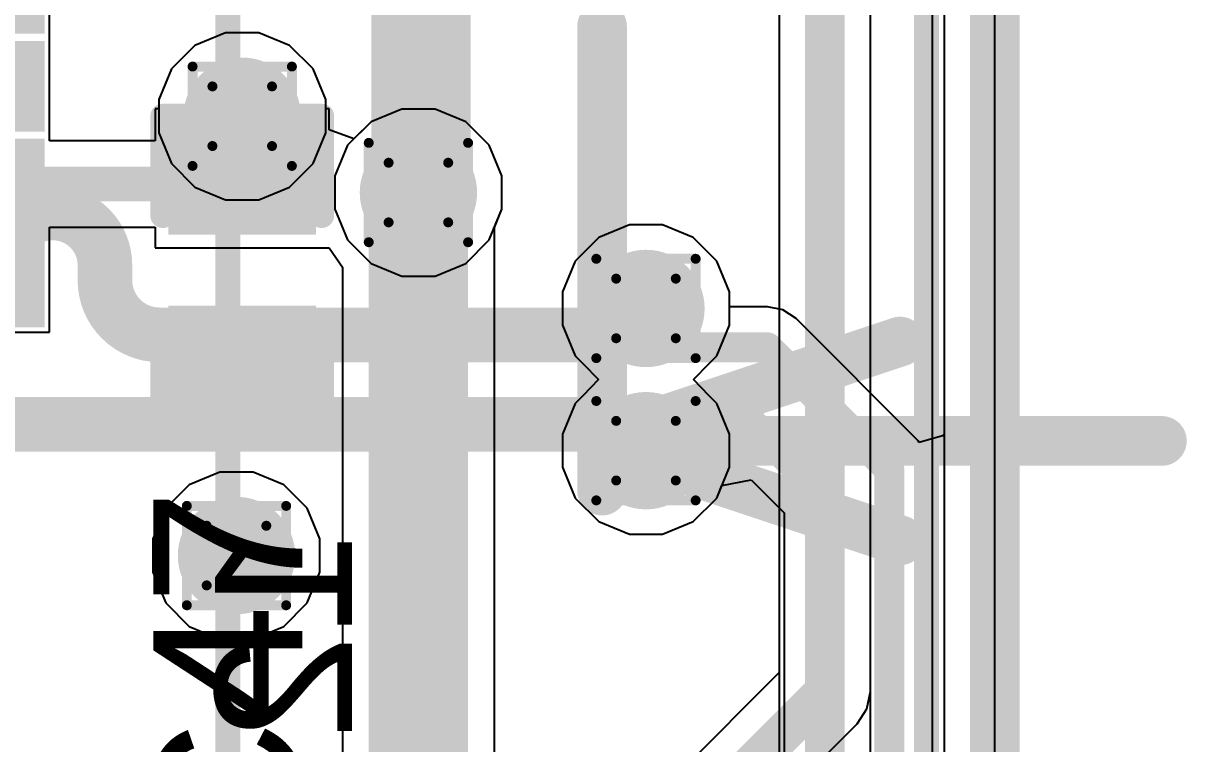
# Model space of a CAD drawing. Header units: inches. Extents: x -11 to 5433, y -4 to 5447.
# Drawn here: x 31.54 to 37.49, y 7.45 to 11.13 of the extents above; entities that cross this region are included whole.
import ezdxf

# ---------------------------------------------------------------- set-up
doc = ezdxf.new("R2010")
doc.units = ezdxf.units.IN
for name, color, linetype in [('Board_outline', 216, 'Continuous'), ('Bottom Layer', 5, 'Continuous'), ('Bottom Overlay', 54, 'Continuous'), ('Dimensions', 6, 'Continuous'), ('Drill Drawing', 1, 'Continuous'), ('Ground', 16, 'Continuous'), ('Mechanical 4', 56, 'Continuous'), ('Multi-Layer', 9, 'Continuous'), ('Power', 76, 'Continuous'), ('Top Layer', 1, 'Continuous'), ('Top Overlay', 2, 'Continuous'), ('Top Paste', 8, 'Continuous'), ('Top Solder', 216, 'Continuous'), ('Via Holes', 16, 'Continuous')]:
    doc.layers.add(name, color=color, linetype=linetype)
doc.styles.add('Arial', font='', dxfattribs={"height": 0.2})
doc.styles.get('Arial').set_extended_font_data('Arial')

# ---------------------------------------------------------------- blocks, each defined once
blk = doc.blocks.new('BL_R8812AF1_B_23')
at = {"layer": 'Bottom Overlay'}
blk.add_lwpolyline([(13.50000094, 8.89999744, 0.127, 0.127, 0), (-13.4999984, 8.89999744, 0.127, 0.127, 0)], format="xyseb", dxfattribs=at)
at = {"layer": 'Bottom Overlay', "style": 'Arial', "text_generation_flag": 2}
blk.add_text('12', height=0.7000011399999999, rotation=-180, dxfattribs=at).set_placement((10.90940414, 5.9621928))
blk = doc.blocks.new('64_VQFN__9_9__45')
at = {"layer": 'Top Layer'}
for points in [[(4.00499961, -2.6199973), (4.865000429999999, -2.6199973), (4.865000429999999, -2.87999678), (4.00499961, -2.87999678)], [(4.00499961, -3.11999884), (4.865000429999999, -3.11999884), (4.865000429999999, -3.379998319999999), (4.00499961, -3.379998319999999)], [(4.00499961, -3.61999784), (4.865000429999999, -3.61999784), (4.865000429999999, -3.87999732), (4.00499961, -3.87999732)]]:
    blk.add_hatch(color=1, dxfattribs=at).paths.add_polyline_path(points)
at = {"layer": 'Top Paste'}
for points in [[(4.00499961, -2.6199973), (4.865000429999999, -2.6199973), (4.865000429999999, -2.87999678), (4.00499961, -2.87999678)], [(4.00499961, -3.11999884), (4.865000429999999, -3.11999884), (4.865000429999999, -3.379998319999999), (4.00499961, -3.379998319999999)], [(4.00499961, -3.61999784), (4.865000429999999, -3.61999784), (4.865000429999999, -3.87999732), (4.00499961, -3.87999732)]]:
    blk.add_hatch(color=8, dxfattribs=at).paths.add_polyline_path(points)
at = {"layer": 'Top Solder'}
for points in [[(3.90339961, -2.0183983), (4.96660043, -2.0183983), (4.96660043, -2.48159778), (3.90339961, -2.48159778)], [(3.90339961, -2.5183973), (4.96660043, -2.5183973), (4.96660043, -2.98159678), (3.90339961, -2.98159678)], [(3.90339961, -3.01839884), (4.96660043, -3.01839884), (4.96660043, -3.48159832), (3.90339961, -3.48159832)], [(3.90339961, -3.51839784), (4.96660043, -3.51839784), (4.96660043, -3.98159732), (3.90339961, -3.98159732)]]:
    blk.add_hatch(color=216, dxfattribs=at).paths.add_polyline_path(points)
blk = doc.blocks.new('C___0402_188')
at = {"layer": 'Top Layer'}
for points in [[(-0.6985, -0.3175), (-0.6985, 0.3174999999999999), (-0.2413000000000001, 0.3175), (-0.2412999999999999, -0.3174999999999999)], [(0.2413000000000001, -0.3175), (0.2412999999999999, 0.3174999999999999), (0.6985, 0.3175), (0.6985, -0.3174999999999999)]]:
    blk.add_hatch(color=1, dxfattribs=at).paths.add_polyline_path(points)
at = {"layer": 'Top Paste'}
for points in [[(-0.6985, -0.3175), (-0.6985, 0.3174999999999999), (-0.2413000000000001, 0.3175), (-0.2412999999999999, -0.3174999999999999)], [(0.2413000000000001, -0.3175), (0.2412999999999999, 0.3174999999999999), (0.6985, 0.3175), (0.6985, -0.3174999999999999)]]:
    blk.add_hatch(color=8, dxfattribs=at).paths.add_polyline_path(points)
at = {"layer": 'Top Solder'}
for points in [[(-0.7584998799999999, -0.3774998800000001), (-0.7584998799999999, 0.3774998799999999), (-0.1813001200000001, 0.3774998800000001), (-0.1813001199999999, -0.3774998799999999)], [(0.1813001200000001, -0.3774998800000001), (0.1813001199999999, 0.3774998799999999), (0.7584998799999999, 0.3774998800000001), (0.7584998799999999, -0.3774998799999999)]]:
    blk.add_hatch(color=216, dxfattribs=at).paths.add_polyline_path(points)
at = {"layer": 'Top Overlay'}
for points in [[(-0.7874, -0.4064, 0.127, 0.127, 0), (-0.7874, 0.4064, 0.127, 0.127, 0)], [(-0.2794, 0.4064, 0.127, 0.127, 0), (-0.7874, 0.4064, 0.127, 0.127, 0)], [(0.7874, 0.4064, 0.127, 0.127, 0), (0.2794, 0.4064, 0.127, 0.127, 0)], [(0.7874, -0.4064, 0.127, 0.127, 0), (0.7874, 0.4064, 0.127, 0.127, 0)], [(-0.2794, -0.4064, 0.127, 0.127, 0), (-0.7874, -0.4064, 0.127, 0.127, 0)], [(0.7874, -0.4064, 0.127, 0.127, 0), (0.2794, -0.4064, 0.127, 0.127, 0)]]:
    blk.add_lwpolyline(points, format="xyseb", dxfattribs=at)
for points in [[(-0.8191499999999999, 0.4064, 0.0635, 0.0635, 1), (-0.7556499999999999, 0.4064, 0.0635, 0.0635, 1)], [(-0.8191499999999999, 0.4064, 0.0635, 0.0635, 1), (-0.7556499999999999, 0.4064, 0.0635, 0.0635, 1)], [(-0.31115, 0.4064, 0.0635, 0.0635, 1), (-0.24765, 0.4064, 0.0635, 0.0635, 1)], [(0.24765, 0.4064, 0.0635, 0.0635, 1), (0.31115, 0.4064, 0.0635, 0.0635, 1)], [(0.7556499999999999, 0.4064, 0.0635, 0.0635, 1), (0.8191499999999999, 0.4064, 0.0635, 0.0635, 1)], [(0.7556499999999999, 0.4064, 0.0635, 0.0635, 1), (0.8191499999999999, 0.4064, 0.0635, 0.0635, 1)], [(-0.8191499999999999, -0.4064, 0.0635, 0.0635, 1), (-0.7556499999999999, -0.4064, 0.0635, 0.0635, 1)], [(-0.8191499999999999, -0.4064, 0.0635, 0.0635, 1), (-0.7556499999999999, -0.4064, 0.0635, 0.0635, 1)], [(-0.31115, -0.4064, 0.0635, 0.0635, 1), (-0.24765, -0.4064, 0.0635, 0.0635, 1)], [(0.24765, -0.4064, 0.0635, 0.0635, 1), (0.31115, -0.4064, 0.0635, 0.0635, 1)], [(0.7556499999999999, -0.4064, 0.0635, 0.0635, 1), (0.8191499999999999, -0.4064, 0.0635, 0.0635, 1)], [(0.7556499999999999, -0.4064, 0.0635, 0.0635, 1), (0.8191499999999999, -0.4064, 0.0635, 0.0635, 1)]]:
    blk.add_lwpolyline(points, format="xyseb", close=True, dxfattribs=at)

msp = doc.modelspace()

# ---------------------------------------------------------------- hatches: boundary and pattern name
at = {"layer": 'Bottom Layer'}
h = msp.add_hatch(color=5, dxfattribs=at)
edge = h.paths.add_edge_path()
edge.add_arc((32.65715592, 10.6598339), 0.2999994, 0, 360)
h = msp.add_hatch(color=5, dxfattribs=at)
edge = h.paths.add_edge_path()
edge.add_arc((33.55814726, 10.26969752), 0.2999994, 0, 360)
h = msp.add_hatch(color=5, dxfattribs=at)
edge = h.paths.add_edge_path()
edge.add_arc((34.72180254, 9.677130759999999), 0.2999994, 0, 360)
h = msp.add_hatch(color=5, dxfattribs=at)
edge = h.paths.add_edge_path()
edge.add_arc((34.72180254, 8.95013196), 0.2999994, 0, 360)
h = msp.add_hatch(color=5, dxfattribs=at)
edge = h.paths.add_edge_path()
edge.add_arc((32.6278748, 8.413965899999999), 0.2999994, 0, 360)
at = {"layer": 'Ground'}
h = msp.add_hatch(color=16, dxfattribs=at)
edge = h.paths.add_edge_path()
edge.add_arc((32.65715592, 10.6598339), 0.2999994, 0, 360)
h = msp.add_hatch(color=16, dxfattribs=at)
edge = h.paths.add_edge_path()
edge.add_arc((33.55814726, 10.26969752), 0.2999994, 0, 360)
h = msp.add_hatch(color=16, dxfattribs=at)
edge = h.paths.add_edge_path()
edge.add_arc((34.72180254, 9.677130759999999), 0.2999994, 0, 360)
h = msp.add_hatch(color=16, dxfattribs=at)
edge = h.paths.add_edge_path()
edge.add_arc((34.72180254, 8.95013196), 0.2999994, 0, 360)
h = msp.add_hatch(color=16, dxfattribs=at)
edge = h.paths.add_edge_path()
edge.add_arc((32.6278748, 8.413965899999999), 0.2999994, 0, 360)
at = {"layer": 'Power'}
h = msp.add_hatch(color=76, dxfattribs=at)
edge = h.paths.add_edge_path()
edge.add_arc((32.65715592, 10.6598339), 0.2999994, 0, 360)
h = msp.add_hatch(color=76, dxfattribs=at)
edge = h.paths.add_edge_path()
edge.add_arc((33.55814726, 10.26969752), 0.2999994, 0, 360)
h = msp.add_hatch(color=76, dxfattribs=at)
edge = h.paths.add_edge_path()
edge.add_arc((34.72180254, 9.677130759999999), 0.2999994, 0, 360)
h = msp.add_hatch(color=76, dxfattribs=at)
edge = h.paths.add_edge_path()
edge.add_arc((34.72180254, 8.95013196), 0.2999994, 0, 360)
h = msp.add_hatch(color=76, dxfattribs=at)
edge = h.paths.add_edge_path()
edge.add_arc((32.6278748, 8.413965899999999), 0.2999994, 0, 360)
at = {"layer": 'Top Layer'}
h = msp.add_hatch(color=1, dxfattribs=at)
edge = h.paths.add_edge_path()
edge.add_arc((32.65715592, 10.6598339), 0.2999994, 0, 360)
h = msp.add_hatch(color=1, dxfattribs=at)
edge = h.paths.add_edge_path()
edge.add_arc((33.55814726, 10.26969752), 0.2999994, 0, 360)
h = msp.add_hatch(color=1, dxfattribs=at)
edge = h.paths.add_edge_path()
edge.add_arc((34.72180254, 9.677130759999999), 0.2999994, 0, 360)
h = msp.add_hatch(color=1, dxfattribs=at)
edge = h.paths.add_edge_path()
edge.add_arc((34.72180254, 8.95013196), 0.2999994, 0, 360)
h = msp.add_hatch(color=1, dxfattribs=at)
edge = h.paths.add_edge_path()
edge.add_arc((32.6278748, 8.413965899999999), 0.2999994, 0, 360)
at = {"layer": 'Via Holes'}
h = msp.add_hatch(color=7, dxfattribs=at)
edge = h.paths.add_edge_path()
edge.add_arc((32.65715592, 10.6598339), 0.1499997, 0, 360)
h = msp.add_hatch(color=7, dxfattribs=at)
edge = h.paths.add_edge_path()
edge.add_arc((33.55814726, 10.26969752), 0.1499997, 0, 360)
h = msp.add_hatch(color=7, dxfattribs=at)
edge = h.paths.add_edge_path()
edge.add_arc((34.72180254, 9.677130759999999), 0.1499997, 0, 360)
h = msp.add_hatch(color=7, dxfattribs=at)
edge = h.paths.add_edge_path()
edge.add_arc((34.72180254, 8.95013196), 0.1499997, 0, 360)
h = msp.add_hatch(color=7, dxfattribs=at)
edge = h.paths.add_edge_path()
edge.add_arc((32.6278748, 8.413965899999999), 0.1499997, 0, 360)

# ---------------------------------------------------------------- linework, layer by layer
at = {"layer": 'Board_outline'}
msp.add_lwpolyline([(36.50519242, 3.48995238, 0.254, 0.254, 0), (36.50519242, 20.4899514, 0.254, 0.254, 0)], format="xyseb", dxfattribs=at)
at = {"layer": 'Bottom Layer'}
msp.add_line((36.18745112, 6.76105074), (36.18745112, 31.8658494), dxfattribs=at)
for points in [[(33.57103522, 10.28258548, 0.508, 0.508, 0), (33.57103522, 16.85513012, 0.508, 0.508, 0)], [(33.55814726, 10.26969752, 0.508, 0.508, 0), (33.57103522, 10.28258548, 0.508, 0.508, 0)], [(31.42167198, 9.89868734, 0.2794, 0.2794, -0.9999999999999999), (31.95507198, 9.89868734, 0.2794, 0.2794, 0)], [(31.42167198, 9.8089339, 0.2794, 0.2794, 0), (31.42167198, 9.89868734, 0.2794, 0.2794, 0)], [(31.95507198, 9.821633899999998, 0.2794, 0.2794, 0), (31.95507198, 9.89868734, 0.2794, 0.2794, 0)], [(31.42167198, 9.8089339, 0.2794, 0.2794, -0.9999999999999999), (30.88827198, 9.8089339, 0.2794, 0.2794, 0)], [(32.23447198, 9.5422339, 0.2794, 0.2794, -0.4142135623730951), (31.95507198, 9.821633899999998, 0.2794, 0.2794, 0)], [(34.58690314, 9.54223136, 0.2794, 0.2794, 0), (34.72180254, 9.677130759999999, 0.2794, 0.2794, 0)], [(32.23447198, 9.5422339, 0.2794, 0.2794, 0), (32.90758467999999, 9.5422339, 0.2794, 0.2794, 0)], [(32.90758467999999, 9.5422339, 0.2794, 0.2794, 0), (34.25203208, 9.5422339, 0.2794, 0.2794, 0)], [(34.25203208, 9.5422339, 0.2794, 0.2794, 0), (34.25203462, 9.54223136, 0.2794, 0.2794, 0)], [(34.25203462, 9.54223136, 0.2794, 0.2794, 0), (34.58690314, 9.54223136, 0.2794, 0.2794, 0)], [(22.99839444, 9.085033899999999, 0.2794, 0.2794, 0), (34.25203208, 9.085033899999999, 0.2794, 0.2794, 0)], [(34.25203208, 9.085033899999999, 0.2794, 0.2794, 0), (34.25203462, 9.08503136, 0.2794, 0.2794, 0)], [(34.25203462, 9.08503136, 0.2794, 0.2794, 0), (34.58690314, 9.08503136, 0.2794, 0.2794, 0)], [(34.58690314, 9.08503136, 0.2794, 0.2794, 0), (34.72180254, 8.95013196, 0.2794, 0.2794, 0)]]:
    msp.add_lwpolyline(points, format="xyseb", dxfattribs=at)
for points in [[(33.44403522, 10.28258548, 0.254, 0.254, 1), (33.69803522, 10.28258548, 0.254, 0.254, 1)], [(33.44403522, 10.28258548, 0.254, 0.254, 1), (33.69803522, 10.28258548, 0.254, 0.254, 1)], [(33.43114726, 10.26969752, 0.254, 0.254, 1), (33.68514725999999, 10.26969752, 0.254, 0.254, 1)], [(31.35182198, 9.89868734, 0.1397, 0.1397, 1), (31.49152198, 9.89868734, 0.1397, 0.1397, 1)], [(31.35182198, 9.89868734, 0.1397, 0.1397, 1), (31.49152198, 9.89868734, 0.1397, 0.1397, 1)], [(31.88522198, 9.89868734, 0.1397, 0.1397, 1), (32.02492197999999, 9.89868734, 0.1397, 0.1397, 1)], [(31.88522198, 9.89868734, 0.1397, 0.1397, 1), (32.02492197999999, 9.89868734, 0.1397, 0.1397, 1)], [(31.35182198, 9.8089339, 0.1397, 0.1397, 1), (31.49152198, 9.8089339, 0.1397, 0.1397, 1)], [(31.35182198, 9.8089339, 0.1397, 0.1397, 1), (31.49152198, 9.8089339, 0.1397, 0.1397, 1)], [(31.88522198, 9.821633899999998, 0.1397, 0.1397, 1), (32.02492197999999, 9.821633899999998, 0.1397, 0.1397, 1)], [(31.88522198, 9.821633899999998, 0.1397, 0.1397, 1), (32.02492197999999, 9.821633899999998, 0.1397, 0.1397, 1)], [(34.65195254, 9.677130759999999, 0.1397, 0.1397, 1), (34.79165254, 9.677130759999999, 0.1397, 0.1397, 1)], [(32.16462198, 9.5422339, 0.1397, 0.1397, 1), (32.30432198, 9.5422339, 0.1397, 0.1397, 1)], [(32.16462198, 9.5422339, 0.1397, 0.1397, 1), (32.30432198, 9.5422339, 0.1397, 0.1397, 1)], [(32.83773468, 9.5422339, 0.1397, 0.1397, 1), (32.97743467999999, 9.5422339, 0.1397, 0.1397, 1)], [(32.83773468, 9.5422339, 0.1397, 0.1397, 1), (32.97743467999999, 9.5422339, 0.1397, 0.1397, 1)], [(34.18218208, 9.5422339, 0.1397, 0.1397, 1), (34.32188207999999, 9.5422339, 0.1397, 0.1397, 1)], [(34.18218208, 9.5422339, 0.1397, 0.1397, 1), (34.32188207999999, 9.5422339, 0.1397, 0.1397, 1)], [(34.18218462, 9.54223136, 0.1397, 0.1397, 1), (34.32188462, 9.54223136, 0.1397, 0.1397, 1)], [(34.18218462, 9.54223136, 0.1397, 0.1397, 1), (34.32188462, 9.54223136, 0.1397, 0.1397, 1)], [(34.51705313999999, 9.54223136, 0.1397, 0.1397, 1), (34.65675314, 9.54223136, 0.1397, 0.1397, 1)], [(34.51705313999999, 9.54223136, 0.1397, 0.1397, 1), (34.65675314, 9.54223136, 0.1397, 0.1397, 1)], [(34.18218208, 9.085033899999999, 0.1397, 0.1397, 1), (34.32188207999999, 9.085033899999999, 0.1397, 0.1397, 1)], [(34.18218208, 9.085033899999999, 0.1397, 0.1397, 1), (34.32188207999999, 9.085033899999999, 0.1397, 0.1397, 1)], [(34.18218462, 9.08503136, 0.1397, 0.1397, 1), (34.32188462, 9.08503136, 0.1397, 0.1397, 1)], [(34.18218462, 9.08503136, 0.1397, 0.1397, 1), (34.32188462, 9.08503136, 0.1397, 0.1397, 1)], [(34.51705313999999, 9.08503136, 0.1397, 0.1397, 1), (34.65675314, 9.08503136, 0.1397, 0.1397, 1)], [(34.51705313999999, 9.08503136, 0.1397, 0.1397, 1), (34.65675314, 9.08503136, 0.1397, 0.1397, 1)], [(34.65195254, 8.95013196, 0.1397, 0.1397, 1), (34.79165254, 8.95013196, 0.1397, 0.1397, 1)]]:
    msp.add_lwpolyline(points, format="xyseb", close=True, dxfattribs=at)
at = {"layer": 'Dimensions'}
msp.add_lwpolyline([(32.58323176, 0.9964597799999999, 0.127, 0.127, 0), (32.58323176, 29.99498954, 0.127, 0.127, 0)], format="xyseb", dxfattribs=at)
at = {"layer": 'Drill Drawing'}
for points in [[(32.40315592, 10.9138339, 0.0508, 0.0508, 0), (32.91115592, 10.9138339, 0.0508, 0.0508, 0)], [(32.40315592, 10.4058339, 0.0508, 0.0508, 0), (32.40315592, 10.9138339, 0.0508, 0.0508, 0)], [(32.91115592, 10.4058339, 0.0508, 0.0508, 0), (32.91115592, 10.9138339, 0.0508, 0.0508, 0)], [(32.50475592, 10.8122339, 0.0508, 0.0508, 0), (32.80955592, 10.8122339, 0.0508, 0.0508, 0)], [(32.50475592, 10.5074339, 0.0508, 0.0508, 0), (32.50475592, 10.8122339, 0.0508, 0.0508, 0)], [(32.80955592, 10.5074339, 0.0508, 0.0508, 0), (32.80955592, 10.8122339, 0.0508, 0.0508, 0)], [(32.50475592, 10.5074339, 0.0508, 0.0508, 0), (32.80955592, 10.5074339, 0.0508, 0.0508, 0)], [(33.30414726, 10.52369752, 0.0508, 0.0508, 0), (33.81214726, 10.52369752, 0.0508, 0.0508, 0)], [(33.30414726, 10.01569752, 0.0508, 0.0508, 0), (33.30414726, 10.52369752, 0.0508, 0.0508, 0)], [(33.81214726, 10.01569752, 0.0508, 0.0508, 0), (33.81214726, 10.52369752, 0.0508, 0.0508, 0)], [(32.40315592, 10.4058339, 0.0508, 0.0508, 0), (32.91115592, 10.4058339, 0.0508, 0.0508, 0)], [(33.40574726, 10.42209752, 0.0508, 0.0508, 0), (33.71054726, 10.42209752, 0.0508, 0.0508, 0)], [(33.40574726, 10.11729752, 0.0508, 0.0508, 0), (33.40574726, 10.42209752, 0.0508, 0.0508, 0)], [(33.71054726, 10.11729752, 0.0508, 0.0508, 0), (33.71054726, 10.42209752, 0.0508, 0.0508, 0)], [(33.40574726, 10.11729752, 0.0508, 0.0508, 0), (33.71054726, 10.11729752, 0.0508, 0.0508, 0)], [(33.30414726, 10.01569752, 0.0508, 0.0508, 0), (33.81214726, 10.01569752, 0.0508, 0.0508, 0)], [(34.46780254, 9.931130759999999, 0.0508, 0.0508, 0), (34.97580254, 9.931130759999999, 0.0508, 0.0508, 0)], [(34.46780254, 9.42313076, 0.0508, 0.0508, 0), (34.46780254, 9.931130759999999, 0.0508, 0.0508, 0)], [(34.97580254, 9.42313076, 0.0508, 0.0508, 0), (34.97580254, 9.931130759999999, 0.0508, 0.0508, 0)], [(34.56940254, 9.829530759999999, 0.0508, 0.0508, 0), (34.87420254, 9.829530759999999, 0.0508, 0.0508, 0)], [(34.56940254, 9.524730759999999, 0.0508, 0.0508, 0), (34.56940254, 9.829530759999999, 0.0508, 0.0508, 0)], [(34.87420254, 9.524730759999999, 0.0508, 0.0508, 0), (34.87420254, 9.829530759999999, 0.0508, 0.0508, 0)], [(34.56940254, 9.524730759999999, 0.0508, 0.0508, 0), (34.87420254, 9.524730759999999, 0.0508, 0.0508, 0)], [(34.46780254, 9.42313076, 0.0508, 0.0508, 0), (34.97580254, 9.42313076, 0.0508, 0.0508, 0)], [(34.46780254, 9.20413196, 0.0508, 0.0508, 0), (34.97580254, 9.20413196, 0.0508, 0.0508, 0)], [(34.46780254, 8.696131959999999, 0.0508, 0.0508, 0), (34.46780254, 9.20413196, 0.0508, 0.0508, 0)], [(34.97580254, 8.696131959999999, 0.0508, 0.0508, 0), (34.97580254, 9.20413196, 0.0508, 0.0508, 0)], [(34.56940254, 9.10253196, 0.0508, 0.0508, 0), (34.87420254, 9.10253196, 0.0508, 0.0508, 0)], [(34.56940254, 8.79773196, 0.0508, 0.0508, 0), (34.56940254, 9.10253196, 0.0508, 0.0508, 0)], [(34.87420254, 8.79773196, 0.0508, 0.0508, 0), (34.87420254, 9.10253196, 0.0508, 0.0508, 0)], [(34.56940254, 8.79773196, 0.0508, 0.0508, 0), (34.87420254, 8.79773196, 0.0508, 0.0508, 0)], [(32.3738748, 8.6679659, 0.0508, 0.0508, 0), (32.8818748, 8.6679659, 0.0508, 0.0508, 0)], [(32.3738748, 8.1599659, 0.0508, 0.0508, 0), (32.3738748, 8.6679659, 0.0508, 0.0508, 0)], [(32.8818748, 8.1599659, 0.0508, 0.0508, 0), (32.8818748, 8.6679659, 0.0508, 0.0508, 0)], [(34.46780254, 8.696131959999999, 0.0508, 0.0508, 0), (34.97580254, 8.696131959999999, 0.0508, 0.0508, 0)], [(32.4754748, 8.5663659, 0.0508, 0.0508, 0), (32.7802748, 8.5663659, 0.0508, 0.0508, 0)], [(32.4754748, 8.261565899999999, 0.0508, 0.0508, 0), (32.4754748, 8.5663659, 0.0508, 0.0508, 0)], [(32.7802748, 8.261565899999999, 0.0508, 0.0508, 0), (32.7802748, 8.5663659, 0.0508, 0.0508, 0)], [(32.4754748, 8.261565899999999, 0.0508, 0.0508, 0), (32.7802748, 8.261565899999999, 0.0508, 0.0508, 0)], [(32.3738748, 8.1599659, 0.0508, 0.0508, 0), (32.8818748, 8.1599659, 0.0508, 0.0508, 0)]]:
    msp.add_lwpolyline(points, format="xyseb", dxfattribs=at)
for points in [[(32.39045592, 10.9138339, 0.0254, 0.0254, 1), (32.41585592, 10.9138339, 0.0254, 0.0254, 1)], [(32.39045592, 10.9138339, 0.0254, 0.0254, 1), (32.41585592, 10.9138339, 0.0254, 0.0254, 1)], [(32.89845592, 10.9138339, 0.0254, 0.0254, 1), (32.92385592, 10.9138339, 0.0254, 0.0254, 1)], [(32.89845592, 10.9138339, 0.0254, 0.0254, 1), (32.92385592, 10.9138339, 0.0254, 0.0254, 1)], [(32.49205592, 10.8122339, 0.0254, 0.0254, 1), (32.51745592, 10.8122339, 0.0254, 0.0254, 1)], [(32.49205592, 10.8122339, 0.0254, 0.0254, 1), (32.51745592, 10.8122339, 0.0254, 0.0254, 1)], [(32.79685592, 10.8122339, 0.0254, 0.0254, 1), (32.82225592, 10.8122339, 0.0254, 0.0254, 1)], [(32.79685592, 10.8122339, 0.0254, 0.0254, 1), (32.82225592, 10.8122339, 0.0254, 0.0254, 1)], [(32.49205592, 10.5074339, 0.0254, 0.0254, 1), (32.51745592, 10.5074339, 0.0254, 0.0254, 1)], [(32.49205592, 10.5074339, 0.0254, 0.0254, 1), (32.51745592, 10.5074339, 0.0254, 0.0254, 1)], [(32.79685592, 10.5074339, 0.0254, 0.0254, 1), (32.82225592, 10.5074339, 0.0254, 0.0254, 1)], [(32.79685592, 10.5074339, 0.0254, 0.0254, 1), (32.82225592, 10.5074339, 0.0254, 0.0254, 1)], [(33.29144726, 10.52369752, 0.0254, 0.0254, 1), (33.31684726, 10.52369752, 0.0254, 0.0254, 1)], [(33.29144726, 10.52369752, 0.0254, 0.0254, 1), (33.31684726, 10.52369752, 0.0254, 0.0254, 1)], [(33.79944725999999, 10.52369752, 0.0254, 0.0254, 1), (33.82484726, 10.52369752, 0.0254, 0.0254, 1)], [(33.79944725999999, 10.52369752, 0.0254, 0.0254, 1), (33.82484726, 10.52369752, 0.0254, 0.0254, 1)], [(32.39045592, 10.4058339, 0.0254, 0.0254, 1), (32.41585592, 10.4058339, 0.0254, 0.0254, 1)], [(32.39045592, 10.4058339, 0.0254, 0.0254, 1), (32.41585592, 10.4058339, 0.0254, 0.0254, 1)], [(32.89845592, 10.4058339, 0.0254, 0.0254, 1), (32.92385592, 10.4058339, 0.0254, 0.0254, 1)], [(32.89845592, 10.4058339, 0.0254, 0.0254, 1), (32.92385592, 10.4058339, 0.0254, 0.0254, 1)], [(33.39304726, 10.42209752, 0.0254, 0.0254, 1), (33.41844726, 10.42209752, 0.0254, 0.0254, 1)], [(33.39304726, 10.42209752, 0.0254, 0.0254, 1), (33.41844726, 10.42209752, 0.0254, 0.0254, 1)], [(33.69784726, 10.42209752, 0.0254, 0.0254, 1), (33.72324726, 10.42209752, 0.0254, 0.0254, 1)], [(33.69784726, 10.42209752, 0.0254, 0.0254, 1), (33.72324726, 10.42209752, 0.0254, 0.0254, 1)], [(33.39304726, 10.11729752, 0.0254, 0.0254, 1), (33.41844726, 10.11729752, 0.0254, 0.0254, 1)], [(33.39304726, 10.11729752, 0.0254, 0.0254, 1), (33.41844726, 10.11729752, 0.0254, 0.0254, 1)], [(33.69784726, 10.11729752, 0.0254, 0.0254, 1), (33.72324726, 10.11729752, 0.0254, 0.0254, 1)], [(33.69784726, 10.11729752, 0.0254, 0.0254, 1), (33.72324726, 10.11729752, 0.0254, 0.0254, 1)], [(33.29144726, 10.01569752, 0.0254, 0.0254, 1), (33.31684726, 10.01569752, 0.0254, 0.0254, 1)], [(33.29144726, 10.01569752, 0.0254, 0.0254, 1), (33.31684726, 10.01569752, 0.0254, 0.0254, 1)], [(33.79944725999999, 10.01569752, 0.0254, 0.0254, 1), (33.82484726, 10.01569752, 0.0254, 0.0254, 1)], [(33.79944725999999, 10.01569752, 0.0254, 0.0254, 1), (33.82484726, 10.01569752, 0.0254, 0.0254, 1)], [(34.45510254, 9.931130759999999, 0.0254, 0.0254, 1), (34.48050254, 9.931130759999999, 0.0254, 0.0254, 1)], [(34.45510254, 9.931130759999999, 0.0254, 0.0254, 1), (34.48050254, 9.931130759999999, 0.0254, 0.0254, 1)], [(34.96310253999999, 9.931130759999999, 0.0254, 0.0254, 1), (34.98850254, 9.931130759999999, 0.0254, 0.0254, 1)], [(34.96310253999999, 9.931130759999999, 0.0254, 0.0254, 1), (34.98850254, 9.931130759999999, 0.0254, 0.0254, 1)], [(34.55670254, 9.829530759999999, 0.0254, 0.0254, 1), (34.58210254, 9.829530759999999, 0.0254, 0.0254, 1)], [(34.55670254, 9.829530759999999, 0.0254, 0.0254, 1), (34.58210254, 9.829530759999999, 0.0254, 0.0254, 1)], [(34.86150254, 9.829530759999999, 0.0254, 0.0254, 1), (34.88690254, 9.829530759999999, 0.0254, 0.0254, 1)], [(34.86150254, 9.829530759999999, 0.0254, 0.0254, 1), (34.88690254, 9.829530759999999, 0.0254, 0.0254, 1)], [(34.55670254, 9.524730759999999, 0.0254, 0.0254, 1), (34.58210254, 9.524730759999999, 0.0254, 0.0254, 1)], [(34.55670254, 9.524730759999999, 0.0254, 0.0254, 1), (34.58210254, 9.524730759999999, 0.0254, 0.0254, 1)], [(34.86150254, 9.524730759999999, 0.0254, 0.0254, 1), (34.88690254, 9.524730759999999, 0.0254, 0.0254, 1)], [(34.86150254, 9.524730759999999, 0.0254, 0.0254, 1), (34.88690254, 9.524730759999999, 0.0254, 0.0254, 1)], [(34.45510254, 9.42313076, 0.0254, 0.0254, 1), (34.48050254, 9.42313076, 0.0254, 0.0254, 1)], [(34.45510254, 9.42313076, 0.0254, 0.0254, 1), (34.48050254, 9.42313076, 0.0254, 0.0254, 1)], [(34.96310253999999, 9.42313076, 0.0254, 0.0254, 1), (34.98850254, 9.42313076, 0.0254, 0.0254, 1)], [(34.96310253999999, 9.42313076, 0.0254, 0.0254, 1), (34.98850254, 9.42313076, 0.0254, 0.0254, 1)], [(34.45510254, 9.20413196, 0.0254, 0.0254, 1), (34.48050254, 9.20413196, 0.0254, 0.0254, 1)], [(34.45510254, 9.20413196, 0.0254, 0.0254, 1), (34.48050254, 9.20413196, 0.0254, 0.0254, 1)], [(34.96310253999999, 9.20413196, 0.0254, 0.0254, 1), (34.98850254, 9.20413196, 0.0254, 0.0254, 1)], [(34.96310253999999, 9.20413196, 0.0254, 0.0254, 1), (34.98850254, 9.20413196, 0.0254, 0.0254, 1)], [(34.55670254, 9.10253196, 0.0254, 0.0254, 1), (34.58210254, 9.10253196, 0.0254, 0.0254, 1)], [(34.55670254, 9.10253196, 0.0254, 0.0254, 1), (34.58210254, 9.10253196, 0.0254, 0.0254, 1)], [(34.86150254, 9.10253196, 0.0254, 0.0254, 1), (34.88690254, 9.10253196, 0.0254, 0.0254, 1)], [(34.86150254, 9.10253196, 0.0254, 0.0254, 1), (34.88690254, 9.10253196, 0.0254, 0.0254, 1)], [(34.55670254, 8.79773196, 0.0254, 0.0254, 1), (34.58210254, 8.79773196, 0.0254, 0.0254, 1)], [(34.55670254, 8.79773196, 0.0254, 0.0254, 1), (34.58210254, 8.79773196, 0.0254, 0.0254, 1)], [(34.86150254, 8.79773196, 0.0254, 0.0254, 1), (34.88690254, 8.79773196, 0.0254, 0.0254, 1)], [(34.86150254, 8.79773196, 0.0254, 0.0254, 1), (34.88690254, 8.79773196, 0.0254, 0.0254, 1)], [(32.3611748, 8.6679659, 0.0254, 0.0254, 1), (32.3865748, 8.6679659, 0.0254, 0.0254, 1)], [(32.3611748, 8.6679659, 0.0254, 0.0254, 1), (32.3865748, 8.6679659, 0.0254, 0.0254, 1)], [(32.8691748, 8.6679659, 0.0254, 0.0254, 1), (32.89457479999999, 8.6679659, 0.0254, 0.0254, 1)], [(32.8691748, 8.6679659, 0.0254, 0.0254, 1), (32.89457479999999, 8.6679659, 0.0254, 0.0254, 1)], [(34.45510254, 8.696131959999999, 0.0254, 0.0254, 1), (34.48050254, 8.696131959999999, 0.0254, 0.0254, 1)], [(34.45510254, 8.696131959999999, 0.0254, 0.0254, 1), (34.48050254, 8.696131959999999, 0.0254, 0.0254, 1)], [(34.96310253999999, 8.696131959999999, 0.0254, 0.0254, 1), (34.98850254, 8.696131959999999, 0.0254, 0.0254, 1)], [(34.96310253999999, 8.696131959999999, 0.0254, 0.0254, 1), (34.98850254, 8.696131959999999, 0.0254, 0.0254, 1)], [(32.4627748, 8.5663659, 0.0254, 0.0254, 1), (32.4881748, 8.5663659, 0.0254, 0.0254, 1)], [(32.4627748, 8.5663659, 0.0254, 0.0254, 1), (32.4881748, 8.5663659, 0.0254, 0.0254, 1)], [(32.7675748, 8.5663659, 0.0254, 0.0254, 1), (32.7929748, 8.5663659, 0.0254, 0.0254, 1)], [(32.7675748, 8.5663659, 0.0254, 0.0254, 1), (32.7929748, 8.5663659, 0.0254, 0.0254, 1)], [(32.4627748, 8.261565899999999, 0.0254, 0.0254, 1), (32.4881748, 8.261565899999999, 0.0254, 0.0254, 1)], [(32.4627748, 8.261565899999999, 0.0254, 0.0254, 1), (32.4881748, 8.261565899999999, 0.0254, 0.0254, 1)], [(32.7675748, 8.261565899999999, 0.0254, 0.0254, 1), (32.7929748, 8.261565899999999, 0.0254, 0.0254, 1)], [(32.7675748, 8.261565899999999, 0.0254, 0.0254, 1), (32.7929748, 8.261565899999999, 0.0254, 0.0254, 1)], [(32.3611748, 8.1599659, 0.0254, 0.0254, 1), (32.3865748, 8.1599659, 0.0254, 0.0254, 1)], [(32.3611748, 8.1599659, 0.0254, 0.0254, 1), (32.3865748, 8.1599659, 0.0254, 0.0254, 1)], [(32.8691748, 8.1599659, 0.0254, 0.0254, 1), (32.89457479999999, 8.1599659, 0.0254, 0.0254, 1)], [(32.8691748, 8.1599659, 0.0254, 0.0254, 1), (32.89457479999999, 8.1599659, 0.0254, 0.0254, 1)]]:
    msp.add_lwpolyline(points, format="xyseb", close=True, dxfattribs=at)
at = {"layer": 'Ground'}
for p, q in [((36.24621656, 20.4899514), (36.24621656, 9.0303858)), ((32.57222086, 11.0868333), (32.41528188, 11.02182454)), ((32.74209098, 11.0868333), (32.57222086, 11.0868333)), ((32.89902996, 11.02182454), (32.74209098, 11.0868333)), ((32.41528188, 11.02182454), (32.29516528, 10.90170794)), ((33.01914656, 10.90170794), (32.89902996, 11.02182454)), ((32.29516528, 10.90170794), (32.23015651999999, 10.74476896)), ((33.08415531999999, 10.74476896), (33.01914656, 10.90170794)), ((32.23015651999999, 10.74476896), (32.23015651999999, 10.57489884)), ((33.08415531999999, 10.57489884), (33.08415531999999, 10.74476896)), ((33.4732122, 10.69669692), (33.31627321999999, 10.63168816)), ((33.64308232, 10.69669692), (33.4732122, 10.69669692)), ((33.8000213, 10.63168816), (33.64308232, 10.69669692)), ((33.31627321999999, 10.63168816), (33.19615662, 10.51157156)), ((33.9201379, 10.51157156), (33.8000213, 10.63168816)), ((32.23015651999999, 10.57489884), (32.29516528, 10.41795986)), ((33.01914656, 10.41795986), (33.08415531999999, 10.57489884)), ((33.19615662, 10.51157156), (33.13114786, 10.35463258)), ((33.98514666, 10.35463258), (33.9201379, 10.51157156)), ((32.29516528, 10.41795986), (32.41528188, 10.29784326)), ((32.89902996, 10.29784326), (33.01914656, 10.41795986)), ((33.13114786, 10.35463258), (33.13114786, 10.18476246)), ((33.98514666, 10.18476246), (33.98514666, 10.35463258)), ((32.41528188, 10.29784326), (32.57222086, 10.2328345)), ((32.74209098, 10.2328345), (32.89902996, 10.29784326)), ((32.57222086, 10.2328345), (32.74209098, 10.2328345)), ((33.13114786, 10.18476246), (33.19615662, 10.02782348)), ((33.9201379, 10.02782348), (33.98514666, 10.18476246)), ((34.63686748, 10.10413016), (34.47992849999999, 10.0391214)), ((34.8067376, 10.10413016), (34.63686748, 10.10413016)), ((34.96367658, 10.0391214), (34.8067376, 10.10413016)), ((33.19615662, 10.02782348), (33.31627321999999, 9.90770688)), ((33.8000213, 9.90770688), (33.9201379, 10.02782348)), ((34.47992849999999, 10.0391214), (34.3598119, 9.9190048)), ((35.08379318, 9.9190048), (34.96367658, 10.0391214)), ((33.31627321999999, 9.90770688), (33.4732122, 9.84269812)), ((33.64308232, 9.84269812), (33.8000213, 9.90770688)), ((34.3598119, 9.9190048), (34.29480314, 9.762065819999998)), ((35.14880194, 9.762065819999998), (35.08379318, 9.9190048)), ((33.4732122, 9.84269812), (33.64308232, 9.84269812)), ((34.29480314, 9.762065819999998), (34.29480314, 9.5921957)), ((35.14880194, 9.68591154), (35.14880194, 9.762065819999998)), ((35.34247186, 9.68591154), (35.14880194, 9.68591154)), ((35.34248456, 9.68591408), (35.34247186, 9.68591154)), ((35.42177065999999, 9.67014068), (35.34248456, 9.68591408)), ((35.48898414, 9.62523094), (35.42177065999999, 9.67014068)), ((34.29480314, 9.5921957), (34.3598119, 9.43525672)), ((36.1128945, 9.00131804), (35.48898414, 9.62523094)), ((34.3598119, 9.43525672), (34.3984707, 9.39659792)), ((34.3984707, 9.39659792), (34.47847054, 9.31363136)), ((34.47847054, 9.31363136), (34.3984707, 9.2306648)), ((34.3984707, 9.2306648), (34.3598119, 9.192006)), ((34.3598119, 9.192006), (34.29480314, 9.03506702)), ((34.29480314, 9.03506702), (34.29480314, 8.865196899999999)), ((36.11290212, 9.00131296), (36.1128945, 9.00131804)), ((36.11921656, 8.99186416), (36.11290212, 9.00131296)), ((36.23864482, 9.02545058), (36.11921656, 8.99186416)), ((36.24621656, 9.0303858), (36.23864482, 9.02545058)), ((34.29480314, 8.865196899999999), (34.3598119, 8.70825792)), ((35.08379318, 8.70825792), (35.11003392, 8.77160552)), ((35.11003392, 8.77160552), (35.25984312, 8.801404799999998)), ((35.25984312, 8.801404799999998), (35.42902236, 8.63222556)), ((34.3598119, 8.70825792), (34.47992849999999, 8.58814132)), ((34.96367658, 8.58814132), (35.08379318, 8.70825792)), ((35.42902236, 8.63222556), (35.42902236, 3.86338318)), ((34.47992849999999, 8.58814132), (34.63686748, 8.523132559999999)), ((34.8067376, 8.523132559999999), (34.96367658, 8.58814132)), ((34.63686748, 8.523132559999999), (34.8067376, 8.523132559999999))]:
    msp.add_line(p, q, dxfattribs=at)
for points in [[(34.72180254, 9.47873136, 0.1524, 0.1524, 0), (34.72180254, 9.677130759999999, 0.1524, 0.1524, 0)], [(34.72180254, 9.47873136, 0.1524, 0.1524, 0), (35.34248456, 9.47873136, 0.1524, 0.1524, 0)], [(35.34248456, 9.47873136, 0.1524, 0.1524, 0), (35.96640254, 8.85481338, 0.1524, 0.1524, 0)], [(34.72180254, 9.14853136, 0.1524, 0.1524, 0), (35.20571318, 9.14853136, 0.1524, 0.1524, 0)], [(34.72180254, 8.95013196, 0.1524, 0.1524, 0), (34.72180254, 9.14853136, 0.1524, 0.1524, 0)], [(35.20571318, 9.14853136, 0.1524, 0.1524, 0), (35.63620254, 8.718041999999999, 0.1524, 0.1524, 0)], [(35.96640254, 3.15297566, 0.1524, 0.1524, 0), (35.96640254, 8.85481338, 0.1524, 0.1524, 0)], [(35.63620254, 3.01620174, 0.1524, 0.1524, 0), (35.63620254, 8.718041999999999, 0.1524, 0.1524, 0)]]:
    msp.add_lwpolyline(points, format="xyseb", dxfattribs=at)
for points in [[(34.68370254, 9.677130759999999, 0.0762, 0.0762, 1), (34.75990254, 9.677130759999999, 0.0762, 0.0762, 1)], [(34.68370254, 9.47873136, 0.0762, 0.0762, 1), (34.75990254, 9.47873136, 0.0762, 0.0762, 1)], [(34.68370254, 9.47873136, 0.0762, 0.0762, 1), (34.75990254, 9.47873136, 0.0762, 0.0762, 1)], [(35.30438456, 9.47873136, 0.0762, 0.0762, 1), (35.38058456, 9.47873136, 0.0762, 0.0762, 1)], [(35.30438456, 9.47873136, 0.0762, 0.0762, 1), (35.38058456, 9.47873136, 0.0762, 0.0762, 1)], [(34.68370254, 9.14853136, 0.0762, 0.0762, 1), (34.75990254, 9.14853136, 0.0762, 0.0762, 1)], [(34.68370254, 9.14853136, 0.0762, 0.0762, 1), (34.75990254, 9.14853136, 0.0762, 0.0762, 1)], [(35.16761318, 9.14853136, 0.0762, 0.0762, 1), (35.24381318, 9.14853136, 0.0762, 0.0762, 1)], [(35.16761318, 9.14853136, 0.0762, 0.0762, 1), (35.24381318, 9.14853136, 0.0762, 0.0762, 1)], [(34.68370254, 8.95013196, 0.0762, 0.0762, 1), (34.75990254, 8.95013196, 0.0762, 0.0762, 1)], [(35.92830254, 8.85481338, 0.0762, 0.0762, 1), (36.00450254, 8.85481338, 0.0762, 0.0762, 1)], [(35.92830254, 8.85481338, 0.0762, 0.0762, 1), (36.00450254, 8.85481338, 0.0762, 0.0762, 1)], [(35.59810254, 8.718041999999999, 0.0762, 0.0762, 1), (35.67430254, 8.718041999999999, 0.0762, 0.0762, 1)], [(35.59810254, 8.718041999999999, 0.0762, 0.0762, 1), (35.67430254, 8.718041999999999, 0.0762, 0.0762, 1)]]:
    msp.add_lwpolyline(points, format="xyseb", close=True, dxfattribs=at)
at = {"layer": 'Mechanical 4'}
for points in [[(34.49719034, 8.74599978, 0.254, 0.254, 0), (34.49719034, 11.11901256, 0.254, 0.254, 0)], [(34.49719034, 8.99999978, 0.254, 0.254, 0), (36.02119034, 9.50799978, 0.254, 0.254, 0)], [(34.49719034, 8.99999978, 0.254, 0.254, 0), (36.02119034, 8.491999779999999, 0.254, 0.254, 0)], [(34.49719034, 8.99999978, 0.254, 0.254, 0), (37.35995068, 8.99999978, 0.254, 0.254, 0)]]:
    msp.add_lwpolyline(points, format="xyseb", dxfattribs=at)
for points in [[(34.43369034, 11.11901256, 0.127, 0.127, 1), (34.56069034, 11.11901256, 0.127, 0.127, 1)], [(35.95769034, 9.50799978, 0.127, 0.127, 1), (36.08469033999999, 9.50799978, 0.127, 0.127, 1)], [(34.43369034, 8.99999978, 0.127, 0.127, 1), (34.56069034, 8.99999978, 0.127, 0.127, 1)], [(34.43369034, 8.99999978, 0.127, 0.127, 1), (34.56069034, 8.99999978, 0.127, 0.127, 1)], [(34.43369034, 8.99999978, 0.127, 0.127, 1), (34.56069034, 8.99999978, 0.127, 0.127, 1)], [(37.29645067999999, 8.99999978, 0.127, 0.127, 1), (37.42345067999999, 8.99999978, 0.127, 0.127, 1)], [(34.43369034, 8.74599978, 0.127, 0.127, 1), (34.56069034, 8.74599978, 0.127, 0.127, 1)], [(35.95769034, 8.491999779999999, 0.127, 0.127, 1), (36.08469033999999, 8.491999779999999, 0.127, 0.127, 1)]]:
    msp.add_lwpolyline(points, format="xyseb", close=True, dxfattribs=at)
at = {"layer": 'Multi-Layer'}
msp.add_line((36.50519242, 3.48995238), (36.50519242, 20.4899514), dxfattribs=at)
at = {"layer": 'Power'}
for p, q in [((35.86927802, 7.71951466), (35.86927802, 20.65525714)), ((36.24621656, 20.4899514), (36.24621656, 3.48995238)), ((35.40312197999999, 20.19469164), (35.40312197999999, 7.81605752)), ((33.4732122, 10.69669692), (33.31627321999999, 10.63168816)), ((33.64308232, 10.69669692), (33.4732122, 10.69669692)), ((33.8000213, 10.63168816), (33.64308232, 10.69669692)), ((33.31627321999999, 10.63168816), (33.19615662, 10.51157156)), ((33.9201379, 10.51157156), (33.8000213, 10.63168816)), ((33.19615662, 10.51157156), (33.13114786, 10.35463258)), ((33.98514666, 10.35463258), (33.9201379, 10.51157156)), ((33.13114786, 10.35463258), (33.13114786, 10.18476246)), ((33.98514666, 10.18476246), (33.98514666, 10.35463258)), ((33.13114786, 10.18476246), (33.19615662, 10.02782348)), ((33.9201379, 10.02782348), (33.98514666, 10.18476246)), ((34.63686748, 10.10413016), (34.47992849999999, 10.0391214)), ((34.8067376, 10.10413016), (34.63686748, 10.10413016)), ((34.96367658, 10.0391214), (34.8067376, 10.10413016)), ((33.19615662, 10.02782348), (33.31627321999999, 9.90770688)), ((33.8000213, 9.90770688), (33.9201379, 10.02782348)), ((34.47992849999999, 10.0391214), (34.3598119, 9.9190048)), ((35.08379318, 9.9190048), (34.96367658, 10.0391214)), ((33.31627321999999, 9.90770688), (33.4732122, 9.84269812)), ((33.64308232, 9.84269812), (33.8000213, 9.90770688)), ((34.3598119, 9.9190048), (34.29480314, 9.762065819999998)), ((35.14880194, 9.762065819999998), (35.08379318, 9.9190048)), ((33.4732122, 9.84269812), (33.64308232, 9.84269812)), ((34.29480314, 9.762065819999998), (34.29480314, 9.5921957)), ((35.14880194, 9.5921957), (35.14880194, 9.762065819999998)), ((34.29480314, 9.5921957), (34.3598119, 9.43525672)), ((35.08379318, 9.43525672), (35.14880194, 9.5921957)), ((34.3598119, 9.43525672), (34.3984707, 9.39659792)), ((35.04513437999999, 9.39659792), (35.08379318, 9.43525672)), ((34.3984707, 9.39659792), (34.47847054, 9.31363136)), ((34.96513453999999, 9.31363136), (35.04513437999999, 9.39659792)), ((34.47847054, 9.31363136), (34.3984707, 9.2306648)), ((35.04513437999999, 9.2306648), (34.96513453999999, 9.31363136)), ((34.3984707, 9.2306648), (34.3598119, 9.192006)), ((35.08379318, 9.192006), (35.04513437999999, 9.2306648)), ((34.3598119, 9.192006), (34.29480314, 9.03506702)), ((35.14880194, 9.03506702), (35.08379318, 9.192006)), ((34.29480314, 9.03506702), (34.29480314, 8.865196899999999)), ((35.14880194, 8.865196899999999), (35.14880194, 9.03506702)), ((34.29480314, 8.865196899999999), (34.3598119, 8.70825792)), ((35.08379318, 8.70825792), (35.14880194, 8.865196899999999)), ((32.54293974, 8.840965299999999), (32.38600076, 8.77595654)), ((32.71280985999999, 8.840965299999999), (32.54293974, 8.840965299999999)), ((32.86974883999999, 8.77595654), (32.71280985999999, 8.840965299999999)), ((32.38600076, 8.77595654), (32.26588416, 8.65583994)), ((32.98986544, 8.65583994), (32.86974883999999, 8.77595654)), ((34.3598119, 8.70825792), (34.47992849999999, 8.58814132)), ((34.96367658, 8.58814132), (35.08379318, 8.70825792)), ((32.26588416, 8.65583994), (32.2008754, 8.49890096)), ((33.05487419999999, 8.49890096), (32.98986544, 8.65583994)), ((34.47992849999999, 8.58814132), (34.63686748, 8.523132559999999)), ((34.8067376, 8.523132559999999), (34.96367658, 8.58814132)), ((34.63686748, 8.523132559999999), (34.8067376, 8.523132559999999)), ((32.2008754, 8.49890096), (32.2008754, 8.32903084)), ((33.05487419999999, 8.32903084), (33.05487419999999, 8.49890096)), ((32.2008754, 8.32903084), (32.26588416, 8.17209186)), ((32.98986544, 8.17209186), (33.05487419999999, 8.32903084)), ((32.26588416, 8.17209186), (32.38600076, 8.051975259999999)), ((32.86974883999999, 8.051975259999999), (32.98986544, 8.17209186)), ((32.38600076, 8.051975259999999), (32.54293974, 7.986966499999999)), ((32.71280985999999, 7.986966499999999), (32.86974883999999, 8.051975259999999)), ((32.54293974, 7.986966499999999), (32.71280985999999, 7.986966499999999)), ((35.40312197999999, 7.81605752), (33.98919288, 6.402128419999999)), ((35.85153612, 7.63032002), (35.86927802, 7.71951466)), ((35.80101044, 7.55470422), (35.85153612, 7.63032002)), ((34.25054618, 6.00423996), (35.80101044, 7.55470422))]:
    msp.add_line(p, q, dxfattribs=at)
for points in [[(35.6362, 7.71951466, 0.2032, 0.2032, 0), (35.6362, 20.7518, 0.2032, 0.2032, 0)], [(34.08573574, 6.1690504, 0.2032, 0.2032, 0), (35.6362, 7.71951466, 0.2032, 0.2032, 0)]]:
    msp.add_lwpolyline(points, format="xyseb", dxfattribs=at)
msp.add_lwpolyline([(35.5854, 7.71951466, 0.1016, 0.1016, 1), (35.687, 7.71951466, 0.1016, 0.1016, 1)], format="xyseb", close=True, dxfattribs=at)
msp.add_lwpolyline([(35.5854, 7.71951466, 0.1016, 0.1016, 1), (35.687, 7.71951466, 0.1016, 0.1016, 1)], format="xyseb", close=True, dxfattribs=at)
at = {"layer": 'Top Layer'}
for p, q in [((36.24621656, 20.4899514), (36.24621656, 3.48995238)), ((35.86927802, 3.57971852), (35.86927802, 14.5288)), ((35.40312197999999, 14.43225714), (35.40312197999999, 3.925907819999999)), ((31.67163338, 11.05605358), (31.67163338, 12.05605412)), ((32.57222086, 11.0868333), (32.41528188, 11.02182454)), ((32.74209098, 11.0868333), (32.57222086, 11.0868333)), ((32.89902996, 11.02182454), (32.74209098, 11.0868333)), ((31.67163338, 10.53318188), (31.67163338, 11.05605358)), ((32.41528188, 11.02182454), (32.29516528, 10.90170794)), ((33.01914656, 10.90170794), (32.89902996, 11.02182454)), ((32.29516528, 10.90170794), (32.23015651999999, 10.74476896)), ((33.08415531999999, 10.74476896), (33.01914656, 10.90170794)), ((32.23015651999999, 10.74476896), (32.23015651999999, 10.6979339)), ((33.08415531999999, 10.6979339), (33.08415531999999, 10.74476896)), ((32.23015651999999, 10.6979339), (32.21265592, 10.6979339)), ((32.21265592, 10.6979339), (32.21265592, 10.53318188)), ((33.10165592, 10.6979339), (33.08415531999999, 10.6979339)), ((33.10165592, 10.59003216), (33.10165592, 10.6979339)), ((33.4732122, 10.69669692), (33.31627321999999, 10.63168816)), ((33.64308232, 10.69669692), (33.4732122, 10.69669692)), ((33.8000213, 10.63168816), (33.64308232, 10.69669692)), ((33.22865592, 10.54407086), (33.10165592, 10.59003216)), ((33.31627321999999, 10.63168816), (33.22865592, 10.54407086)), ((33.9201379, 10.51157156), (33.8000213, 10.63168816)), ((32.21265592, 10.53318188), (31.67163338, 10.53318188)), ((33.98514666, 10.35463258), (33.9201379, 10.51157156)), ((33.98514666, 10.18476246), (33.98514666, 10.35463258)), ((33.94661231999999, 10.09173496), (33.98514666, 10.18476246)), ((31.67163338, 9.55605404), (31.67163338, 10.09292368)), ((31.67163338, 10.09292368), (32.21265592, 10.09292368)), ((32.21265592, 10.09292368), (32.21265592, 9.986733899999999)), ((33.94661231999999, 6.32836174), (33.94661231999999, 10.09173496)), ((34.63686748, 10.10413016), (34.47992849999999, 10.0391214)), ((34.8067376, 10.10413016), (34.63686748, 10.10413016)), ((34.96367658, 10.0391214), (34.8067376, 10.10413016)), ((34.47992849999999, 10.0391214), (34.3598119, 9.9190048)), ((35.08379318, 9.9190048), (34.96367658, 10.0391214)), ((32.21265592, 9.986733899999999), (33.04267966, 9.986733899999999)), ((33.04267966, 9.986733899999999), (33.10165338, 9.986731359999999)), ((33.10165338, 9.986731359999999), (33.1696822, 9.887910119999999)), ((33.1696822, 9.887910119999999), (33.1696822, 6.16745528)), ((34.3598119, 9.9190048), (34.29480314, 9.762065819999998)), ((35.14880194, 9.762065819999998), (35.08379318, 9.9190048)), ((34.29480314, 9.762065819999998), (34.29480314, 9.5921957)), ((35.14880194, 9.5921957), (35.14880194, 9.762065819999998)), ((34.29480314, 9.5921957), (34.3598119, 9.43525672)), ((35.08379318, 9.43525672), (35.14880194, 9.5921957)), ((30.68663408, 9.55605404), (31.67163338, 9.55605404)), ((34.3598119, 9.43525672), (34.3984707, 9.39659792)), ((35.04513437999999, 9.39659792), (35.08379318, 9.43525672)), ((34.3984707, 9.39659792), (34.47847054, 9.31363136)), ((34.96513453999999, 9.31363136), (35.04513437999999, 9.39659792)), ((34.47847054, 9.31363136), (34.3984707, 9.2306648)), ((35.04513437999999, 9.2306648), (34.96513453999999, 9.31363136)), ((34.3984707, 9.2306648), (34.3598119, 9.192006)), ((35.08379318, 9.192006), (35.04513437999999, 9.2306648)), ((34.3598119, 9.192006), (34.29480314, 9.03506702)), ((35.14880194, 9.03506702), (35.08379318, 9.192006)), ((34.29480314, 9.03506702), (34.29480314, 8.865196899999999)), ((35.14880194, 8.865196899999999), (35.14880194, 9.03506702)), ((34.29480314, 8.865196899999999), (34.3598119, 8.70825792)), ((35.08379318, 8.70825792), (35.14880194, 8.865196899999999)), ((34.3598119, 8.70825792), (34.47992849999999, 8.58814132)), ((34.96367658, 8.58814132), (35.08379318, 8.70825792)), ((34.47992849999999, 8.58814132), (34.63686748, 8.523132559999999)), ((34.8067376, 8.523132559999999), (34.96367658, 8.58814132)), ((34.63686748, 8.523132559999999), (34.8067376, 8.523132559999999))]:
    msp.add_line(p, q, dxfattribs=at)
for points in [[(35.6362, 3.48317566, 0.2032, 0.2032, 0), (35.6362, 14.5288, 0.2032, 0.2032, 0)], [(32.58323176, 10.6598339, 0.1778, 0.1778, 0), (32.62019384, 10.62287182, 0.1778, 0.1778, 0)], [(32.58323176, 10.41625552, 0.1778, 0.1778, 0), (32.58323176, 10.6598339, 0.1778, 0.1778, 0)], [(32.62019384, 10.62287182, 0.1778, 0.1778, 0), (32.65715592, 10.6598339, 0.1778, 0.1778, 0)], [(32.62019384, 10.62287182, 0.1778, 0.1778, 0), (32.6278748, 10.61519086, 0.1778, 0.1778, 0)], [(32.58323176, 10.41625552, 0.1778, 0.1778, 0), (32.6278748, 10.37161248, 0.1778, 0.1778, 0)], [(33.55814726, 6.16745528, 0.508, 0.508, 0), (33.55814726, 10.26969752, 0.508, 0.508, 0)], [(32.33965592, 10.31305278, 0.1778, 0.1778, 0), (32.36893704, 10.3423339, 0.1778, 0.1778, 0)], [(32.36893704, 10.3423339, 0.1778, 0.1778, 0), (32.65715592, 10.3423339, 0.1778, 0.1778, 0)], [(31.11463424, 10.31305278, 0.1778, 0.1778, 0), (32.33965592, 10.31305278, 0.1778, 0.1778, 0)]]:
    msp.add_lwpolyline(points, format="xyseb", dxfattribs=at)
for points in [[(32.53878176, 10.6598339, 0.08889999999999999, 0.08889999999999999, 1), (32.62768175999999, 10.6598339, 0.08889999999999999, 0.08889999999999999, 1)], [(32.53878176, 10.6598339, 0.08889999999999999, 0.08889999999999999, 1), (32.62768175999999, 10.6598339, 0.08889999999999999, 0.08889999999999999, 1)], [(32.57574384, 10.62287182, 0.08889999999999999, 0.08889999999999999, 1), (32.66464384, 10.62287182, 0.08889999999999999, 0.08889999999999999, 1)], [(32.57574384, 10.62287182, 0.08889999999999999, 0.08889999999999999, 1), (32.66464384, 10.62287182, 0.08889999999999999, 0.08889999999999999, 1)], [(32.57574384, 10.62287182, 0.08889999999999999, 0.08889999999999999, 1), (32.66464384, 10.62287182, 0.08889999999999999, 0.08889999999999999, 1)], [(32.61270592, 10.6598339, 0.08889999999999999, 0.08889999999999999, 1), (32.70160592, 10.6598339, 0.08889999999999999, 0.08889999999999999, 1)], [(32.5834248, 10.61519086, 0.08889999999999999, 0.08889999999999999, 1), (32.6723248, 10.61519086, 0.08889999999999999, 0.08889999999999999, 1)], [(32.53878176, 10.41625552, 0.08889999999999999, 0.08889999999999999, 1), (32.62768175999999, 10.41625552, 0.08889999999999999, 0.08889999999999999, 1)], [(32.53878176, 10.41625552, 0.08889999999999999, 0.08889999999999999, 1), (32.62768175999999, 10.41625552, 0.08889999999999999, 0.08889999999999999, 1)], [(33.43114726, 10.26969752, 0.254, 0.254, 1), (33.68514725999999, 10.26969752, 0.254, 0.254, 1)], [(32.32448704, 10.3423339, 0.08889999999999999, 0.08889999999999999, 1), (32.41338704, 10.3423339, 0.08889999999999999, 0.08889999999999999, 1)], [(32.32448704, 10.3423339, 0.08889999999999999, 0.08889999999999999, 1), (32.41338704, 10.3423339, 0.08889999999999999, 0.08889999999999999, 1)], [(32.5834248, 10.37161248, 0.08889999999999999, 0.08889999999999999, 1), (32.6723248, 10.37161248, 0.08889999999999999, 0.08889999999999999, 1)], [(32.61270592, 10.3423339, 0.08889999999999999, 0.08889999999999999, 1), (32.70160592, 10.3423339, 0.08889999999999999, 0.08889999999999999, 1)], [(32.29520591999999, 10.31305278, 0.08889999999999999, 0.08889999999999999, 1), (32.38410592, 10.31305278, 0.08889999999999999, 0.08889999999999999, 1)], [(32.29520591999999, 10.31305278, 0.08889999999999999, 0.08889999999999999, 1), (32.38410592, 10.31305278, 0.08889999999999999, 0.08889999999999999, 1)]]:
    msp.add_lwpolyline(points, format="xyseb", close=True, dxfattribs=at)

# ---------------------------------------------------------------- block references
at = {"rotation": 270}
for name, p in [('BL_R8812AF1_B_23', (27.2565495, 19.46585134)), ('C___0402_188', (32.65715592, 9.872433899999999))]:
    msp.add_blockref(name, p, dxfattribs=at)
msp.add_blockref('64_VQFN__9_9__45', (26.67963422, 13.56305136))

# ---------------------------------------------------------------- texts
at = {"layer": 'Top Overlay', "style": 'Arial'}
msp.add_text('C47', height=0.7619999999999999, rotation=90, dxfattribs=at).set_placement((32.96410729999999, 6.801436739999999))

doc.saveas('drawing.dxf')
